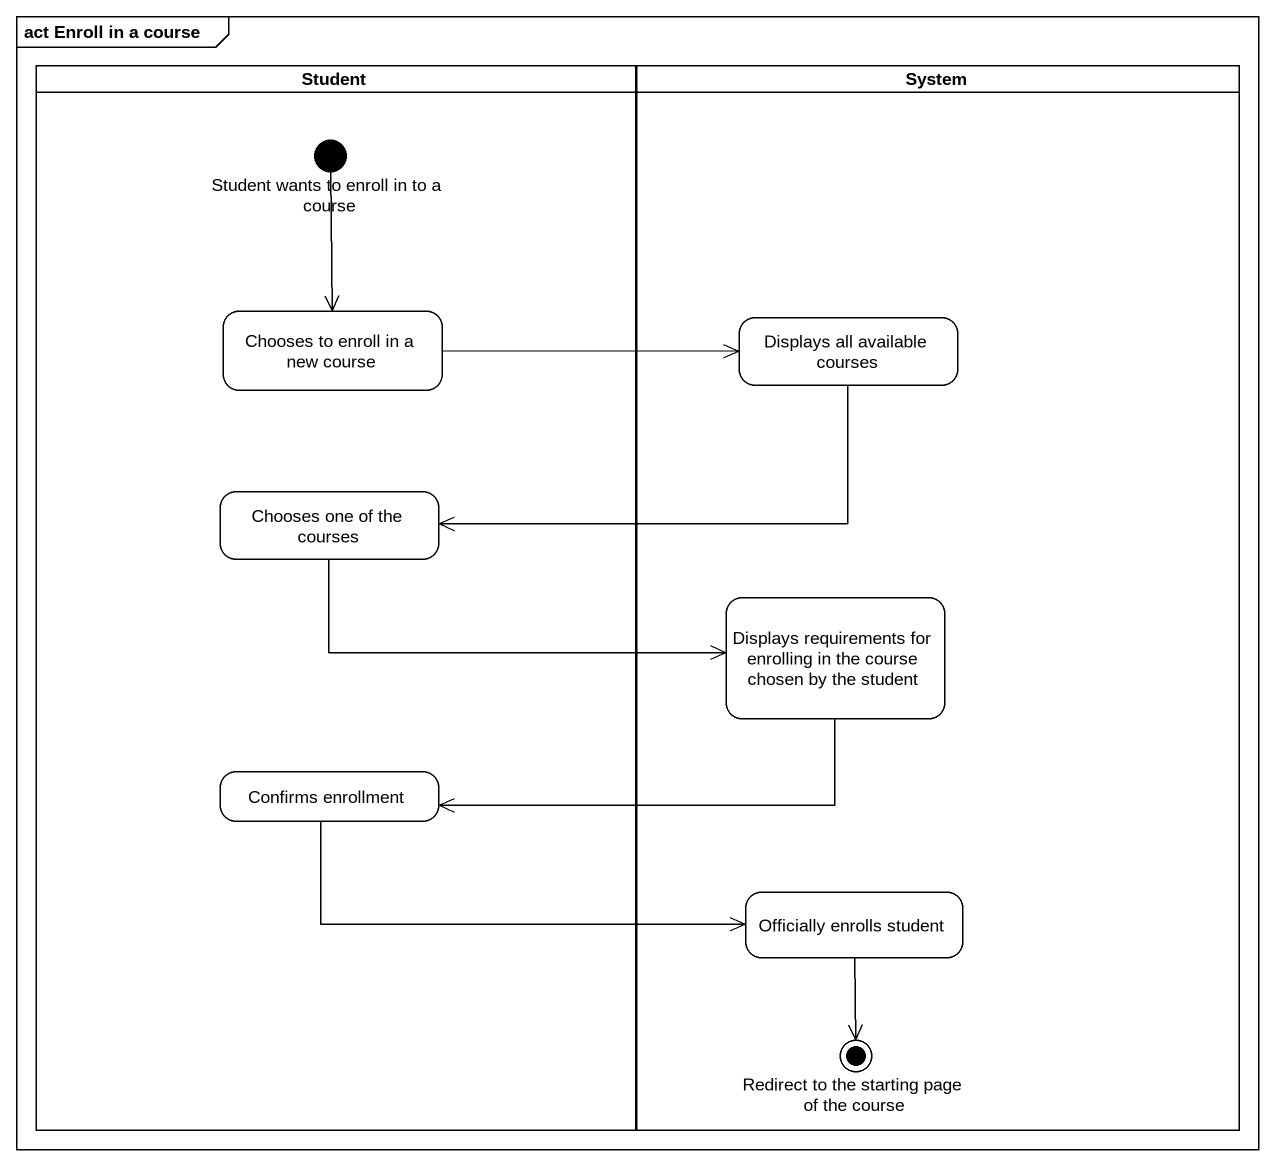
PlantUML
@startuml
mainframe act Enroll in a course
hide empty description
state Student <<partition>> {
  state "Student wants to enroll in to a course" as Student_wants_to_enroll_in <<start>>
  state "Chooses to enroll in a new course" as Chooses_to_enroll_in_a_new
  state "Chooses one of the courses" as Chooses_one_of_the_courses
  state "Confirms enrollment" as Confirms_enrollment
}
state System <<partition>> {
  state "Displays all available courses" as Displays_all_available
  state "Displays requirements for enrolling in the course chosen by the student" as Displays_requirements_for
  state "Officially enrolls student" as Officially_enrolls_student
  state "Redirect to the starting page of the course" as Redirect_to_the_starting <<end>>
}
Student_wants_to_enroll_in --> Chooses_to_enroll_in_a_new
Chooses_to_enroll_in_a_new -right-> Displays_all_available
Displays_all_available -left-> Chooses_one_of_the_courses
Chooses_one_of_the_courses -right-> Displays_requirements_for
Displays_requirements_for -left-> Confirms_enrollment
Confirms_enrollment -right-> Officially_enrolls_student
Officially_enrolls_student --> Redirect_to_the_starting
@enduml
